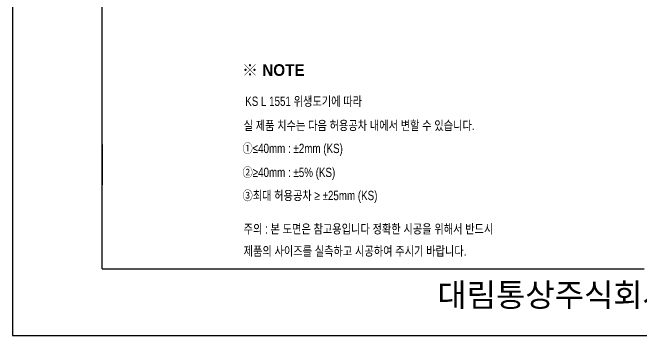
# Model space of a CAD drawing. Extents: x 64095 to 66520, y 58026 to 61456.
# Drawn here: x 64095 to 65440, y 58026 to 58717 of the extents above; entities that cross this region are included whole.
import ezdxf
from ezdxf.lldxf.tags import DXFTag

# ---------------------------------------------------------------- set-up
doc = ezdxf.new("R2010")
doc.units = 0
doc.header["$MEASUREMENT"] = 0
doc.layers.get('0').update_dxf_attribs({"linetype": 'CONTINUOUS'})
for name, color, linetype in [('2', 2, 'CONTINUOUS'), ('Dim', 4, 'CONTINUOUS'), ('LINE', 7, 'CONTINUOUS'), ('YA', 7, 'CONTINUOUS')]:
    doc.layers.add(name, color=color, linetype=linetype)
doc.styles.add('MtXpl_', font='')
doc.styles.add('굴림', font='', dxfattribs={"height": 3.2})
doc.styles.add('스타일1', font='txt.shx', dxfattribs={"bigfont": 'ghs.shx'})
doc.styles.get('MtXpl_').set_extended_font_data('Gulim', bold=True)
doc.styles.get('굴림').set_extended_font_data('Gulim')
tags = doc.linetypes.add('Amconstr', pattern=[9999, 9999, 0]).pattern_tags.tags
tags[6:7] = [DXFTag(74, 4), DXFTag(75, 0), DXFTag(340, '0'), DXFTag(46, 1.0), DXFTag(50, 0.0), DXFTag(44, 0.0), DXFTag(45, 0.0)]
tags[4:5] = [DXFTag(74, 4), DXFTag(75, 0), DXFTag(340, '0'), DXFTag(46, 1.0), DXFTag(50, 0.0), DXFTag(44, 0.0), DXFTag(45, 0.0)]

msp = doc.modelspace()

# ---------------------------------------------------------------- linework, layer by layer
at = {"layer": 'LINE', "linetype": 'Amconstr'}
msp.add_line((65373.7, 58168.1), (65445.7, 58168.1), dxfattribs=at)
at = {"layer": 'YA', "color": 7}
for p, q in [((64286.3, 58168.1), (64286.3, 60265.9)), ((64286.3, 58434.6), (64286.3, 58348.1)), ((64286.3, 58168.1), (65373.7, 58168.1)), ((64358.3, 58168.1), (65373.7, 58168.1))]:
    msp.add_line(p, q, dxfattribs=at)
at = {"layer": 'YA', "color": 0}
msp.add_lwpolyline([(64094.9, 58025.6), (66520.4, 58025.6), (66520.4, 61456), (64094.9, 61456)], close=True, dxfattribs=at)

# ---------------------------------------------------------------- texts
at = {"color": 3, "style": '굴림', "width": 0.8}
for s, p in [('KS L 1551 위생도기에 따라', (64592.5, 58517.1)), ('실 제품 치수는 다음 허용공차 내에서 변할 수 있습니다.', (64589.1, 58465.4)), ('①≤40mm : ±2mm (KS)', (64586.8, 58416.1)), ('②≥40mm : ±5%%% (KS)', (64586.8, 58364.8)), ('③최대 허용공차 ≥ ±25mm (KS)', (64586.8, 58315.3))]:
    msp.add_text(s, height=20, dxfattribs=at).set_placement(p)
at = {"color": 1, "style": '굴림', "width": 0.8}
for s, p in [('주의 : 본 도면은 참고용입니다 정확한 시공을 위해서 반드시', (64589.1, 58243.8)), ('제품의 사이즈를 실측하고 시공하여 주시기 바랍니다.', (64589.1, 58196.4))]:
    msp.add_text(s, height=20, dxfattribs=at).set_placement(p)
at = {"layer": '2', "style": 'MtXpl_'}
msp.add_text('※ NOTE', height=25, dxfattribs=at).set_placement((64585.7, 58581.4))
at = {"layer": 'Dim', "color": 0, "insert": (64876.2, 58137.3), "char_height": 50, "width": 1090, "attachment_point": 1, "style": '스타일1'}
msp.add_mtext('{\\fGulim|b0|i0|c129|p50;       대림통상주식회사\\P}', dxfattribs=at)

doc.saveas('drawing.dxf')
